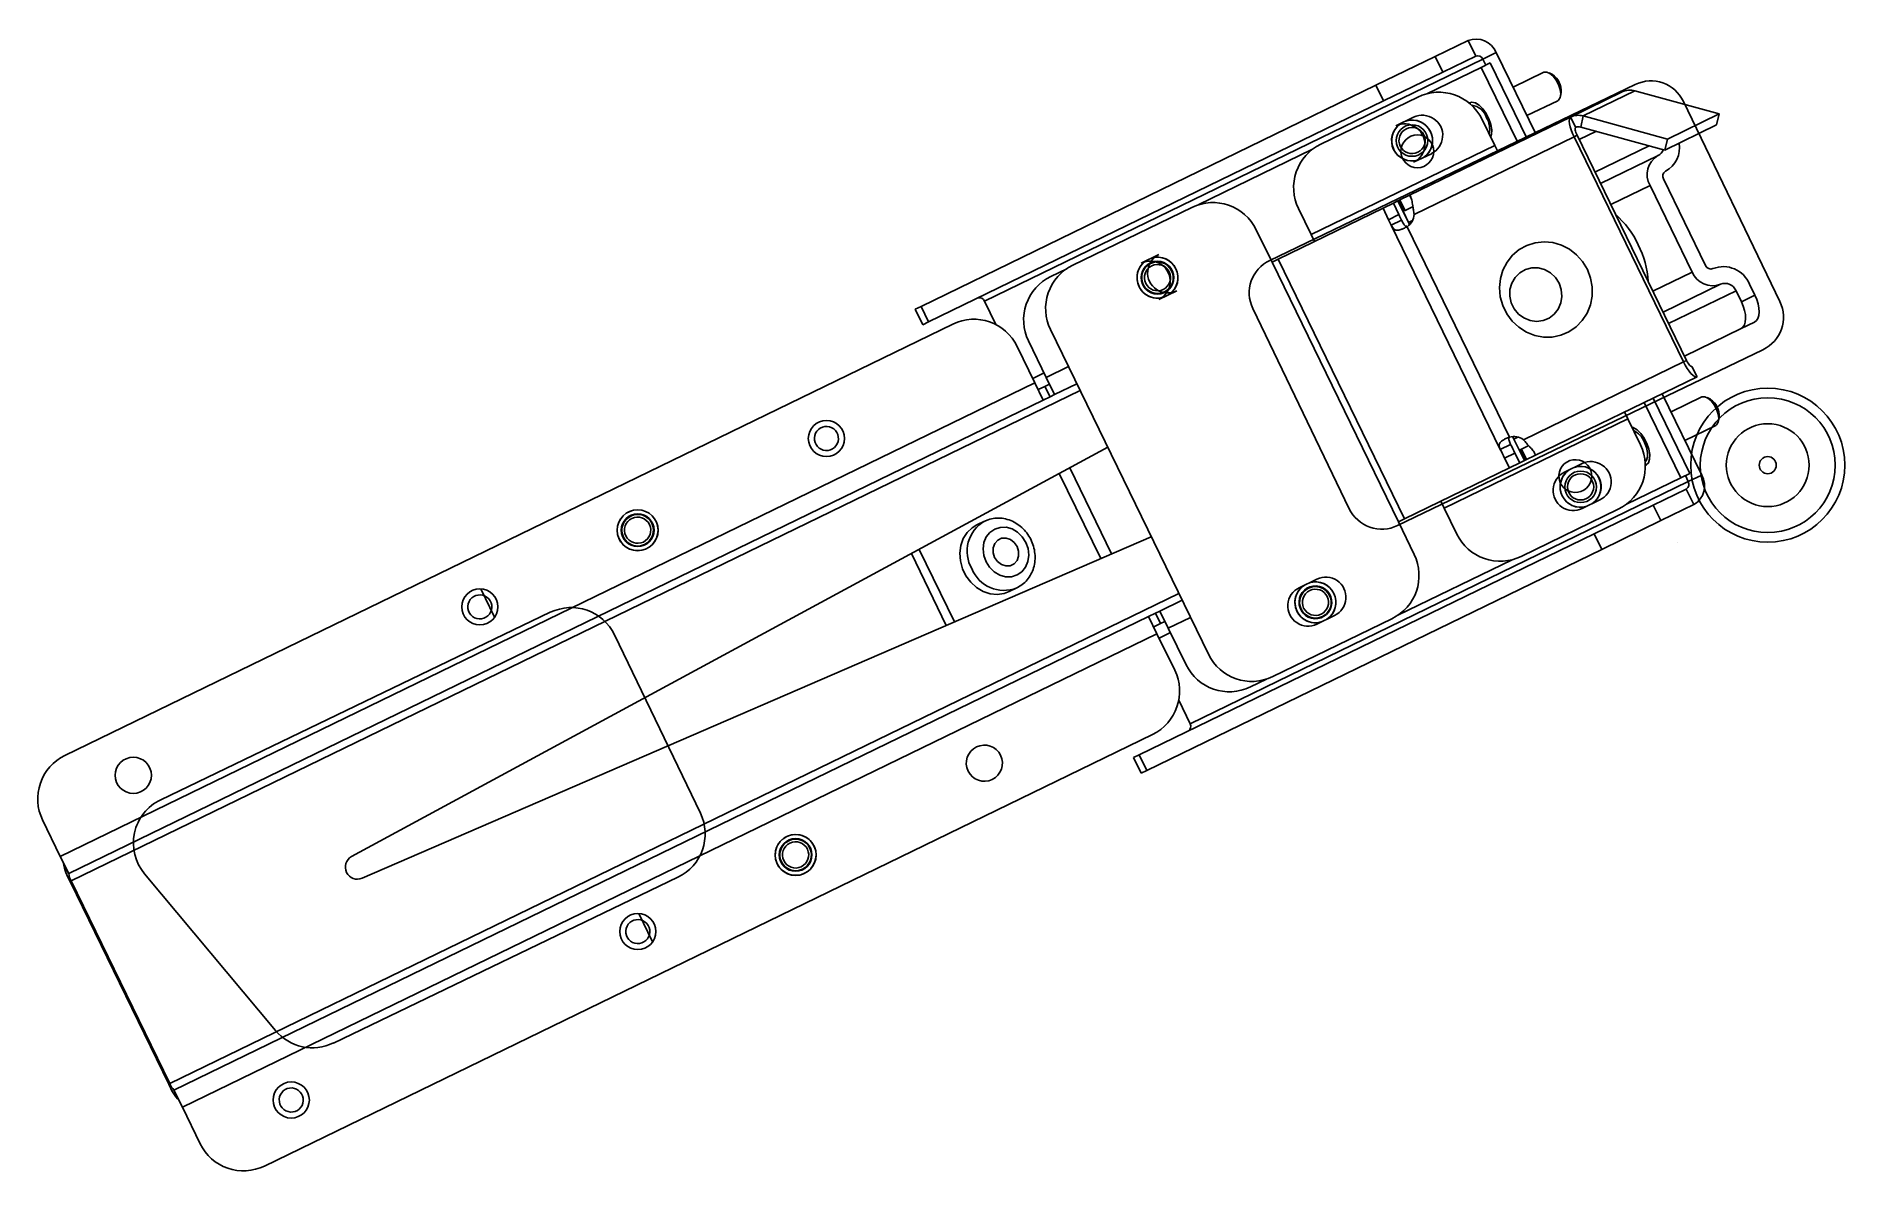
# Model space of a CAD drawing. Extents: x 8.96 to 18.35, y 0.97 to 6.87.
import ezdxf

# ---------------------------------------------------------------- set-up
doc = ezdxf.new("R2010")
doc.units = 0
doc.header["$LTSCALE"] = 5
doc.header["$MEASUREMENT"] = 0
doc.layers.add('Z0_LOWERTHIRD', color=4, linetype='Continuous')

msp = doc.modelspace()

# ---------------------------------------------------------------- linework, layer by layer
at = {"layer": 'Z0_LOWERTHIRD', "color": 4, "linetype": 'Continuous', "lineweight": 25}
for p, q in [((15.9165, 6.6123), (16.2236, 6.7616)), ((16.2236, 6.7616), (16.395, 6.845)), ((16.2236, 6.7616), (16.263, 6.6807)), ((16.263, 6.6807), (16.4343, 6.764)), ((16.4343, 6.764), (16.395, 6.845)), ((16.5409, 6.7825), (16.4708, 6.7484)), ((16.5409, 6.7825), (16.7464, 6.3598)), ((13.8853, 5.4912), (16.4708, 6.7484)), ((16.263, 6.6807), (15.9559, 6.5314)), ((16.4631, 6.7057), (16.1805, 6.5683)), ((16.5099, 6.7285), (16.4631, 6.7057)), ((16.6533, 6.3145), (16.4631, 6.7057)), ((16.4708, 6.7484), (16.4861, 6.7169)), ((16.7001, 6.3372), (16.5099, 6.7285)), ((16.7883, 6.6798), (16.6286, 6.6022)), ((16.7894, 6.6803), (16.7883, 6.6798)), ((16.8035, 6.6814), (16.7894, 6.6803)), ((16.82, 6.6744), (16.8035, 6.6814)), ((16.8325, 6.6677), (16.8162, 6.6767)), ((16.8368, 6.66), (16.82, 6.6744)), ((13.5558, 5.4644), (15.9165, 6.6123)), ((15.9559, 6.5314), (15.9165, 6.6123)), ((16.8523, 6.6397), (16.8368, 6.66)), ((16.8648, 6.6158), (16.8523, 6.6397)), ((16.8728, 6.5908), (16.8648, 6.6158)), ((16.8756, 6.5675), (16.8728, 6.5908)), ((16.8748, 6.5562), (16.8778, 6.5746)), ((16.9272, 6.4477), (17.195, 6.5779)), ((16.9922, 6.4533), (17.2605, 6.5837)), ((17.698, 6.4638), (17.2605, 6.5837)), ((13.5951, 5.3835), (15.9559, 6.5314)), ((16.1336, 6.551), (15.6299, 6.3062)), ((16.4145, 6.5253), (16.3993, 6.5212)), ((16.4144, 6.525), (16.3995, 6.5211)), ((16.4145, 6.5251), (16.4016, 6.5222)), ((16.4324, 6.521), (16.4144, 6.525)), ((16.4326, 6.5212), (16.4145, 6.5253)), ((16.4326, 6.521), (16.4145, 6.5251)), ((16.4519, 6.509), (16.4324, 6.521)), ((16.452, 6.5092), (16.4326, 6.5212)), ((16.452, 6.5091), (16.4326, 6.521)), ((16.4711, 6.4901), (16.4519, 6.509)), ((16.4713, 6.4903), (16.452, 6.5092)), ((16.4712, 6.4902), (16.452, 6.5091)), ((16.4885, 6.4659), (16.4711, 6.4901)), ((16.4887, 6.466), (16.4712, 6.4902)), ((16.4887, 6.466), (16.4713, 6.4903)), ((16.7003, 6.4547), (16.8601, 6.5323)), ((16.8601, 6.5323), (16.8648, 6.5355)), ((16.8648, 6.5355), (16.8728, 6.5484)), ((16.8728, 6.5484), (16.8756, 6.5675)), ((16.0201, 6.4014), (16.1123, 6.4462)), ((16.9272, 6.4477), (16.0909, 6.0411)), ((16.5333, 6.3006), (16.4677, 6.4355)), ((16.5028, 6.4382), (16.4885, 6.4659)), ((16.5029, 6.4383), (16.4887, 6.466)), ((16.503, 6.4383), (16.4887, 6.466)), ((16.5127, 6.4094), (16.5028, 6.4382)), ((16.5129, 6.4095), (16.5029, 6.4383)), ((16.513, 6.4095), (16.503, 6.4383)), ((16.5175, 6.3818), (16.5127, 6.4094)), ((16.5177, 6.3818), (16.5129, 6.4095)), ((16.5178, 6.3818), (16.513, 6.4095)), ((16.92, 6.4254), (16.9205, 6.4359)), ((16.9214, 6.4123), (16.92, 6.4254)), ((16.9205, 6.4359), (16.9229, 6.4435)), ((16.9248, 6.3971), (16.9214, 6.4123)), ((16.9229, 6.4435), (16.9272, 6.4477)), ((16.9299, 6.3804), (16.9248, 6.3971)), ((16.9534, 6.3937), (16.9272, 6.4477)), ((16.9505, 6.3848), (16.9507, 6.389)), ((16.9511, 6.3796), (16.9505, 6.3848)), ((16.9507, 6.389), (16.9517, 6.392)), ((16.9517, 6.392), (16.9534, 6.3937)), ((16.9792, 6.3958), (16.9922, 6.4533)), ((16.9792, 6.3958), (17.4166, 6.2759)), ((16.9922, 6.4533), (17.4297, 6.3333)), ((17.4166, 6.2759), (17.6849, 6.4063)), ((17.4297, 6.3333), (17.698, 6.4638)), ((17.698, 6.4638), (17.6849, 6.4063)), ((16.5333, 6.3006), (15.58, 5.8371)), ((16.9446, 6.345), (16.1149, 5.9415)), ((16.5127, 6.343), (16.5168, 6.3575)), ((16.5128, 6.3429), (16.5169, 6.3576)), ((16.5129, 6.3427), (16.517, 6.3575)), ((16.5168, 6.3575), (16.5175, 6.3818)), ((16.5169, 6.3576), (16.5177, 6.3818)), ((16.517, 6.3575), (16.5178, 6.3818)), ((16.5508, 6.2647), (16.5333, 6.3006)), ((16.9366, 6.3628), (16.9299, 6.3804)), ((16.9446, 6.345), (16.9366, 6.3628)), ((16.9604, 6.3526), (16.9446, 6.345)), ((17.5131, 5.1758), (16.9446, 6.345)), ((16.9525, 6.3735), (16.9511, 6.3796)), ((16.9545, 6.3668), (16.9525, 6.3735)), ((16.9572, 6.3598), (16.9545, 6.3668)), ((16.9604, 6.3526), (16.9572, 6.3598)), ((17.5289, 5.1835), (16.9604, 6.3526)), ((17.0605, 6.3735), (16.9713, 6.3302)), ((17.0534, 6.1613), (17.3351, 6.2982)), ((17.4297, 6.3333), (17.4166, 6.2759)), ((14.9938, 5.9913), (15.5874, 6.2799)), ((16.2041, 6.2573), (16.1119, 6.2125)), ((17.0823, 6.102), (17.3806, 6.247)), ((17.3806, 6.247), (17.3807, 6.2471)), ((17.6279, 5.6764), (17.4092, 6.1261)), ((17.4199, 6.166), (17.4201, 6.1661)), ((16.031, 6.0119), (16.0075, 6.0005)), ((16.031, 6.0119), (16.0312, 6.012)), ((16.031, 6.0119), (16.091, 5.8886)), ((16.0351, 6.0139), (16.0312, 6.012)), ((16.0911, 5.8887), (16.0312, 6.012)), ((16.0413, 6.0169), (16.0351, 6.0139)), ((16.0613, 5.96), (16.0351, 6.0139)), ((16.0909, 6.0411), (16.0413, 6.0169)), ((16.0675, 5.963), (16.0413, 6.0169)), ((16.1025, 6.0174), (16.0909, 6.0411)), ((17.3391, 6.092), (17.1353, 5.9929)), ((17.5578, 5.6423), (17.3391, 6.092)), ((14.961, 5.9782), (14.3427, 5.6775)), ((15.4089, 5.7095), (15.9536, 5.9743)), ((15.5144, 5.972), (15.58, 5.8371)), ((15.9536, 5.9743), (16.0075, 6.0005)), ((15.9536, 5.9743), (15.9822, 5.9144)), ((15.9822, 5.9144), (16.0361, 5.9406)), ((16.0075, 6.0005), (16.0361, 5.9406)), ((16.0613, 5.96), (16.0574, 5.958)), ((16.0675, 5.963), (16.0613, 5.96)), ((16.1095, 5.9834), (16.0675, 5.963)), ((15.3772, 5.694), (15.2952, 5.8626)), ((15.58, 5.8371), (15.5975, 5.8011)), ((15.9954, 5.8856), (16.5616, 4.7211)), ((15.9956, 5.8855), (16.0495, 5.9117)), ((16.609, 4.7853), (16.0779, 5.8778)), ((16.0858, 5.8996), (16.1059, 5.9094)), ((14.7906, 5.7341), (14.6984, 5.6892)), ((16.5969, 5.6939), (16.6254, 5.7297)), ((16.6254, 5.7297), (16.6603, 5.7591)), ((16.6603, 5.7591), (16.7001, 5.781)), ((16.7001, 5.781), (16.7435, 5.7946)), ((16.7435, 5.7946), (16.7889, 5.7994)), ((16.7889, 5.7994), (16.8347, 5.7952)), ((16.8347, 5.7952), (16.8792, 5.7822)), ((16.8792, 5.7822), (16.9208, 5.7609)), ((16.9208, 5.7609), (16.958, 5.732)), ((16.958, 5.732), (16.9895, 5.6966)), ((17.2308, 5.7965), (17.2455, 5.7685)), ((17.2455, 5.7685), (17.2585, 5.7397)), ((14.2286, 5.6192), (14.3121, 5.6599)), ((15.4089, 5.7095), (15.3772, 5.694)), ((15.3772, 5.694), (16.0331, 4.345)), ((16.0649, 4.3605), (15.4089, 5.7095)), ((16.5625, 5.6082), (16.5756, 5.6529)), ((16.5756, 5.6529), (16.5969, 5.6939)), ((16.639, 5.615), (16.6631, 5.6388)), ((16.6631, 5.6388), (16.6923, 5.6555)), ((16.6923, 5.6555), (16.725, 5.664)), ((16.725, 5.664), (16.759, 5.6638)), ((16.759, 5.6638), (16.7921, 5.655)), ((16.7921, 5.655), (16.8224, 5.638)), ((16.8224, 5.638), (16.8478, 5.614)), ((16.9895, 5.6966), (17.0141, 5.656)), ((17.0141, 5.656), (17.0309, 5.6115)), ((17.354, 5.5432), (17.5578, 5.6423)), ((17.6659, 5.6602), (17.6661, 5.6603)), ((14.7903, 5.5004), (14.8824, 5.5452)), ((16.5579, 5.5615), (16.5625, 5.6082)), ((16.562, 5.5145), (16.5579, 5.5615)), ((16.6111, 5.5175), (16.6122, 5.5524)), ((16.6122, 5.5524), (16.6217, 5.5856)), ((16.6217, 5.5856), (16.639, 5.615)), ((16.8478, 5.614), (16.8669, 5.5844)), ((16.8669, 5.5844), (16.8784, 5.5511)), ((16.8784, 5.5511), (16.8816, 5.5163)), ((17.0309, 5.6115), (17.0393, 5.5649)), ((17.0393, 5.5649), (17.039, 5.5178)), ((17.7052, 5.5792), (17.407, 5.4342)), ((17.7857, 5.545), (17.4358, 5.3748)), ((17.7052, 5.5792), (17.7054, 5.5793)), ((17.8131, 5.4885), (17.7857, 5.545)), ((17.8832, 5.5226), (17.8558, 5.579)), ((13.5257, 5.4498), (13.5558, 5.4644)), ((13.5257, 5.4498), (13.565, 5.3689)), ((13.5558, 5.4644), (13.5951, 5.3835)), ((13.8853, 5.4912), (13.9445, 5.3695)), ((16.5746, 5.4687), (16.562, 5.5145)), ((16.5954, 5.426), (16.5746, 5.4687)), ((16.6185, 5.4832), (16.6111, 5.5175)), ((16.6339, 5.4515), (16.6185, 5.4832)), ((16.6563, 5.4245), (16.6339, 5.4515)), ((16.8627, 5.4505), (16.8418, 5.4236)), ((16.8762, 5.482), (16.8627, 5.4505)), ((16.8816, 5.5163), (16.8762, 5.482)), ((17.0301, 5.4719), (17.0128, 5.4289)), ((17.039, 5.5178), (17.0301, 5.4719)), ((17.8131, 5.4885), (17.8832, 5.5226)), ((17.8227, 5.4661), (17.8131, 5.4885)), ((17.8298, 5.4434), (17.8227, 5.4661)), ((17.8832, 5.5226), (17.8928, 5.5001)), ((17.8928, 5.5001), (17.8999, 5.4775)), ((17.8999, 5.4775), (17.9041, 5.4555)), ((17.9041, 5.4555), (17.9054, 5.4351)), ((9.1114, 3.1311), (13.7205, 5.3722)), ((13.5951, 5.3835), (13.565, 5.3689)), ((16.6236, 5.3878), (16.5954, 5.426)), ((16.658, 5.3555), (16.6236, 5.3878)), ((16.6844, 5.4039), (16.6563, 5.4245)), ((16.6976, 5.3303), (16.658, 5.3555)), ((16.7164, 5.3908), (16.6844, 5.4039)), ((16.7502, 5.3863), (16.7164, 5.3908)), ((16.7838, 5.3905), (16.7502, 5.3863)), ((16.815, 5.4032), (16.7838, 5.3905)), ((16.8418, 5.4236), (16.815, 5.4032)), ((16.956, 5.3576), (16.9185, 5.3318)), ((16.9878, 5.3903), (16.956, 5.3576)), ((17.0128, 5.4289), (16.9878, 5.3903)), ((17.8817, 5.3829), (17.8116, 5.3488)), ((17.8116, 5.3488), (17.8215, 5.3563)), ((17.8215, 5.3563), (17.8289, 5.3678)), ((17.8289, 5.3678), (17.8336, 5.3829)), ((17.834, 5.4215), (17.8298, 5.4434)), ((17.8336, 5.3829), (17.8353, 5.401)), ((17.8353, 5.401), (17.834, 5.4215)), ((17.8916, 5.3903), (17.8817, 5.3829)), ((17.899, 5.4019), (17.8916, 5.3903)), ((17.9037, 5.417), (17.899, 5.4019)), ((17.9054, 5.4351), (17.9037, 5.417)), ((14.2052, 5.0957), (14.1131, 5.2851)), ((14.2272, 5.3434), (15.0471, 3.6571)), ((16.7409, 5.313), (16.6976, 5.3303)), ((16.7862, 5.3044), (16.7409, 5.313)), ((16.832, 5.3048), (16.7862, 5.3044)), ((16.8767, 5.314), (16.832, 5.3048)), ((16.9185, 5.3318), (16.8767, 5.314)), ((17.5179, 5.206), (17.8116, 5.3488)), ((14.0546, 5.2567), (14.1467, 5.0672)), ((16.6823, 4.7719), (17.5131, 5.1758)), ((17.5289, 5.1835), (17.5131, 5.1758)), ((17.5221, 5.1585), (17.5131, 5.1758)), ((17.5325, 5.1766), (17.5289, 5.1835)), ((17.5364, 5.1701), (17.5325, 5.1766)), ((17.5404, 5.1644), (17.5364, 5.1701)), ((17.5443, 5.1596), (17.5404, 5.1644)), ((14.1355, 5.0903), (14.194, 5.1187)), ((14.2052, 5.0957), (14.3204, 5.1517)), ((14.2052, 5.0957), (14.2486, 5.0063)), ((16.7418, 4.6896), (17.5831, 5.0987)), ((17.5318, 5.1424), (17.5221, 5.1585)), ((17.5418, 5.128), (17.5318, 5.1424)), ((17.5517, 5.116), (17.5418, 5.128)), ((17.5481, 5.1559), (17.5443, 5.1596)), ((17.5515, 5.1534), (17.5481, 5.1559)), ((17.5545, 5.1524), (17.5515, 5.1534)), ((17.5611, 5.1068), (17.5517, 5.116)), ((17.5569, 5.1527), (17.5545, 5.1524)), ((17.5569, 5.1527), (17.5831, 5.0987)), ((17.5697, 5.1007), (17.5611, 5.1068)), ((17.5772, 5.0979), (17.5697, 5.1007)), ((17.5831, 5.0987), (17.5772, 5.0979)), ((9.088, 2.6075), (14.1467, 5.0672)), ((9.1315, 2.5182), (14.1902, 4.9779)), ((14.3811, 5.0269), (9.1448, 2.4809)), ((14.1902, 4.9779), (14.1467, 5.0672)), ((14.1989, 5.0488), (14.1639, 5.0318)), ((14.2251, 4.9948), (14.1902, 4.9779)), ((14.1989, 5.0488), (14.2224, 5.0603)), ((14.2251, 4.9948), (14.1989, 5.0488)), ((14.2486, 5.0063), (14.2251, 4.9948)), ((14.2486, 5.0063), (14.3639, 5.0623)), ((17.356, 4.9883), (17.5462, 4.5971)), ((17.4024, 5.0108), (17.6079, 4.5881)), ((17.6082, 4.9936), (17.4485, 4.9159)), ((17.6093, 4.9941), (17.6082, 4.9936)), ((17.6234, 4.9952), (17.6093, 4.9941)), ((17.6399, 4.9882), (17.6234, 4.9952)), ((17.6524, 4.9815), (17.6361, 4.9904)), ((17.6567, 4.9737), (17.6399, 4.9882)), ((17.2242, 4.8797), (17.2067, 4.9157)), ((17.3093, 4.9655), (17.4995, 4.5743)), ((17.6722, 4.9535), (17.6567, 4.9737)), ((17.6847, 4.9296), (17.6722, 4.9535)), ((17.6927, 4.9046), (17.6847, 4.9296)), ((17.6955, 4.8813), (17.6927, 4.9046)), ((17.6947, 4.87), (17.6977, 4.8883)), ((16.2709, 4.4162), (17.2242, 4.8797)), ((16.626, 4.7884), (16.687, 4.663)), ((16.6871, 4.663), (16.6261, 4.7884)), ((17.2242, 4.8797), (17.2898, 4.7448)), ((17.2525, 4.835), (17.2446, 4.8377)), ((17.2525, 4.8348), (17.2447, 4.8375)), ((17.2523, 4.8347), (17.2448, 4.8373)), ((17.2718, 4.8228), (17.2523, 4.8347)), ((17.2719, 4.823), (17.2525, 4.835)), ((17.2719, 4.8228), (17.2525, 4.8348)), ((17.291, 4.8039), (17.2718, 4.8228)), ((17.2912, 4.8041), (17.2719, 4.823)), ((17.2911, 4.804), (17.2719, 4.8228)), ((17.3084, 4.7797), (17.291, 4.8039)), ((17.3086, 4.7797), (17.2911, 4.804)), ((17.3086, 4.7798), (17.2912, 4.8041)), ((17.5202, 4.7684), (17.68, 4.8461)), ((17.68, 4.8461), (17.6847, 4.8493)), ((17.6847, 4.8493), (17.6927, 4.8622)), ((17.6927, 4.8622), (17.6955, 4.8813)), ((14.5242, 4.7327), (10.5999, 2.6066)), ((16.6155, 4.7475), (16.5616, 4.7213)), ((16.6382, 4.7027), (16.5844, 4.6765)), ((16.6324, 4.7754), (16.6535, 4.7857)), ((16.6382, 4.7027), (16.6632, 4.6514)), ((16.6647, 4.7189), (16.6608, 4.717)), ((16.6647, 4.7189), (16.6721, 4.7225)), ((16.6909, 4.6649), (16.6647, 4.7189)), ((16.6721, 4.7225), (16.7106, 4.7411)), ((16.6984, 4.6685), (16.6721, 4.7225)), ((17.3227, 4.752), (17.3084, 4.7797)), ((17.3229, 4.7521), (17.3086, 4.7798)), ((17.3228, 4.7521), (17.3086, 4.7797)), ((17.3108, 4.7578), (17.3212, 4.7311)), ((17.3212, 4.7311), (17.3266, 4.705)), ((17.3326, 4.7232), (17.3227, 4.752)), ((17.3328, 4.7233), (17.3228, 4.7521)), ((17.3329, 4.7232), (17.3229, 4.7521)), ((17.3266, 4.705), (17.3263, 4.6821)), ((17.3374, 4.6955), (17.3326, 4.7232)), ((17.3376, 4.6956), (17.3328, 4.7233)), ((17.3377, 4.6955), (17.3329, 4.7232)), ((17.3367, 4.6713), (17.3374, 4.6955)), ((17.3368, 4.6714), (17.3376, 4.6956)), ((17.3369, 4.6712), (17.3377, 4.6955)), ((14.3273, 4.626), (14.5447, 4.1789)), ((16.6093, 4.6252), (16.0649, 4.3605)), ((16.5844, 4.6765), (16.6093, 4.6252)), ((16.6632, 4.6514), (16.6093, 4.6252)), ((16.6632, 4.6514), (16.687, 4.663)), ((16.6871, 4.663), (16.687, 4.663)), ((16.6909, 4.6649), (16.6871, 4.663)), ((16.6909, 4.6649), (16.6984, 4.6685)), ((16.6984, 4.6685), (16.7418, 4.6896)), ((16.9868, 4.6475), (16.8947, 4.6027)), ((17.3205, 4.6647), (17.314, 4.6572)), ((17.315, 4.6383), (17.3193, 4.6404)), ((17.315, 4.6381), (17.3195, 4.6403)), ((17.3172, 4.6392), (17.3194, 4.6405)), ((17.3193, 4.6404), (17.3305, 4.6524)), ((17.3194, 4.6405), (17.3306, 4.6525)), ((17.3195, 4.6403), (17.3307, 4.6523)), ((17.3263, 4.6821), (17.3205, 4.6647)), ((17.3305, 4.6524), (17.3367, 4.6713)), ((17.3306, 4.6525), (17.3368, 4.6714)), ((17.3307, 4.6523), (17.3369, 4.6712)), ((14.2732, 4.5967), (14.4883, 4.1544)), ((14.9522, 3.2969), (17.5378, 4.554)), ((17.4995, 4.5743), (17.2168, 4.4369)), ((17.5275, 4.5157), (17.3562, 4.4324)), ((17.5462, 4.5971), (17.4995, 4.5743)), ((17.5225, 4.5855), (17.5378, 4.554)), ((17.5669, 4.4348), (17.5275, 4.5157)), ((17.5378, 4.554), (17.6079, 4.5881)), ((16.2534, 4.4522), (16.2709, 4.4162)), ((16.3365, 4.2813), (16.2709, 4.4162)), ((16.9865, 4.4139), (17.0787, 4.4587)), ((17.0491, 4.2831), (17.3562, 4.4324)), ((17.3562, 4.4324), (17.3956, 4.3514)), ((17.5669, 4.4348), (17.3956, 4.3514)), ((13.8212, 4.3147), (13.8444, 4.3288)), ((13.8848, 4.3485), (13.8448, 4.329)), ((16.0331, 4.345), (16.0649, 4.3605)), ((16.1151, 4.1764), (16.0331, 4.345)), ((17.1743, 4.4107), (16.6707, 4.1658)), ((17.3956, 4.3514), (17.0884, 4.2021)), ((10.6545, 2.4943), (14.7502, 4.2678)), ((13.7618, 4.2218), (13.7747, 4.2581)), ((13.7747, 4.2581), (13.7949, 4.2895)), ((13.7949, 4.2895), (13.8212, 4.3147)), ((13.8821, 4.2373), (13.8777, 4.2046)), ((13.8942, 4.2666), (13.8821, 4.2373)), ((13.9133, 4.2906), (13.8942, 4.2666)), ((13.9381, 4.3076), (13.9133, 4.2906)), ((13.9384, 4.2327), (13.9302, 4.2101)), ((13.9667, 4.3166), (13.9381, 4.3076)), ((13.9536, 4.25), (13.9384, 4.2327)), ((13.9738, 4.2598), (13.9536, 4.25)), ((13.9974, 4.3168), (13.9667, 4.3166)), ((13.9968, 4.2611), (13.9738, 4.2598)), ((14.0197, 4.2536), (13.9968, 4.2611)), ((14.028, 4.3082), (13.9974, 4.3168)), ((14.0397, 4.2382), (14.0197, 4.2536)), ((14.0564, 4.2915), (14.028, 4.3082)), ((14.0544, 4.2169), (14.0397, 4.2382)), ((14.0807, 4.2678), (14.0564, 4.2915)), ((14.0992, 4.2387), (14.0807, 4.2678)), ((14.1107, 4.2061), (14.0992, 4.2387)), ((14.6883, 3.1352), (17.0491, 4.2831)), ((17.0884, 4.2021), (17.0491, 4.2831)), ((13.5053, 4.1807), (13.6868, 3.8074)), ((13.5453, 4.2023), (13.7286, 3.8255)), ((13.7567, 4.1825), (13.7618, 4.2218)), ((13.7596, 4.1419), (13.7567, 4.1825)), ((13.7704, 4.1019), (13.7596, 4.1419)), ((13.8777, 4.2046), (13.8813, 4.1709)), ((13.8813, 4.1709), (13.8928, 4.1383)), ((13.8928, 4.1383), (13.9113, 4.1092)), ((13.9302, 4.2101), (13.9299, 4.1849)), ((13.9299, 4.1849), (13.9376, 4.1601)), ((13.9376, 4.1601), (13.9523, 4.1387)), ((13.9523, 4.1387), (13.9723, 4.1234)), ((14.0384, 4.127), (14.0536, 4.1443)), ((14.0536, 4.1443), (14.0618, 4.1669)), ((14.0621, 4.1921), (14.0544, 4.2169)), ((14.0618, 4.1669), (14.0621, 4.1921)), ((14.0978, 4.1104), (14.1099, 4.1397)), ((14.1099, 4.1397), (14.1143, 4.1724)), ((14.1143, 4.1724), (14.1107, 4.2061)), ((14.7277, 3.0543), (17.0884, 4.2021)), ((16.0302, 3.8599), (16.6237, 4.1485)), ((13.7886, 4.0645), (13.7704, 4.1019)), ((13.8133, 4.0313), (13.7886, 4.0645)), ((13.9113, 4.1092), (13.9356, 4.0855)), ((13.9356, 4.0855), (13.964, 4.0687)), ((13.964, 4.0687), (13.9946, 4.0602)), ((13.9723, 4.1234), (13.9952, 4.1159)), ((13.9946, 4.0602), (14.0253, 4.0604)), ((13.9952, 4.1159), (14.0182, 4.1171)), ((14.0182, 4.1171), (14.0384, 4.127)), ((14.0253, 4.0604), (14.0539, 4.0693)), ((14.0539, 4.0693), (14.0787, 4.0864)), ((14.0787, 4.0864), (14.0978, 4.1104)), ((15.6105, 4.0478), (15.5183, 4.003)), ((14.8933, 3.9736), (9.6569, 1.4275)), ((11.3424, 3.8496), (11.2708, 3.9969)), ((13.8435, 4.004), (13.8133, 4.0313)), ((13.8776, 3.9837), (13.8435, 4.004)), ((13.9141, 3.9715), (13.8776, 3.9837)), ((13.9513, 3.9679), (13.9141, 3.9715)), ((13.9874, 3.9731), (13.9513, 3.9679)), ((14.0127, 3.9826), (13.9874, 3.9731)), ((14.0132, 3.9828), (14.0532, 4.0022)), ((9.6781, 1.394), (14.7368, 3.8537)), ((14.7717, 3.8707), (14.7368, 3.8537)), ((14.7368, 3.8537), (14.7802, 3.7643)), ((14.7952, 3.8821), (14.7717, 3.8707)), ((14.7717, 3.8707), (14.7979, 3.8167)), ((14.7952, 3.8821), (14.9105, 3.9382)), ((14.8387, 3.7928), (14.7952, 3.8821)), ((15.6102, 3.8141), (15.7023, 3.859)), ((9.7215, 1.3046), (14.7802, 3.7643)), ((14.7979, 3.8167), (14.763, 3.7998)), ((14.8723, 3.5749), (14.7802, 3.7643)), ((14.7914, 3.7413), (14.8499, 3.7697)), ((14.7979, 3.8167), (14.8215, 3.8282)), ((14.8387, 3.7928), (14.9539, 3.8488)), ((14.8387, 3.7928), (14.9308, 3.6033)), ((15.3813, 3.5416), (15.9996, 3.8423)), ((15.2649, 3.4878), (15.3485, 3.5284)), ((14.893, 3.4186), (14.9522, 3.2969)), ((10.1478, 0.9997), (14.7568, 3.2408)), ((14.6582, 3.1205), (14.6883, 3.1352)), ((14.6582, 3.1205), (14.6976, 3.0396)), ((14.6883, 3.1352), (14.7277, 3.0543)), ((14.7277, 3.0543), (14.6976, 3.0396)), ((9.088, 2.6075), (8.9959, 2.797)), ((9.088, 2.6075), (9.1315, 2.5182)), ((9.1052, 2.5721), (9.1052, 2.5721)), ((9.1314, 2.5181), (9.1052, 2.5721)), ((9.1315, 2.5182), (9.1314, 2.5181)), ((9.1448, 2.4809), (9.1389, 2.478)), ((9.6511, 1.4247), (9.1389, 2.478)), ((9.6569, 1.4275), (9.1448, 2.4809)), ((12.1623, 2.1634), (12.0907, 2.3107)), ((9.6569, 1.4275), (9.6511, 1.4247)), ((9.6781, 1.394), (9.678, 1.394)), ((9.678, 1.394), (9.7042, 1.34)), ((9.7215, 1.3046), (9.6781, 1.394)), ((9.7043, 1.3401), (9.7042, 1.34)), ((9.7215, 1.3046), (9.8136, 1.1152))]:
    msp.add_line(p, q, dxfattribs=at)
at = {"layer": 'Z0_LOWERTHIRD', "color": 5, "linetype": 'Continuous', "lineweight": 25}
for p, q in [((17.2621, 6.6164), (15.3653, 5.7032)), ((18.0129, 5.4892), (17.5124, 6.5288)), ((15.2777, 5.4529), (15.7782, 4.4133)), ((16.0285, 4.3257), (17.9253, 5.239)), ((11.6308, 3.8753), (9.6092, 2.9019)), ((12.4101, 2.833), (11.9645, 3.7585)), ((10.2052, 1.7035), (9.5258, 2.5164)), ((10.5055, 1.6385), (12.2933, 2.4993))]:
    msp.add_line(p, q, dxfattribs=at)
at = {"layer": 'Z0_LOWERTHIRD', "color": 4, "linetype": 'Continuous', "lineweight": 5}
msp.add_line((17.4801, 4.2375), (17.4801, 4.2375), dxfattribs=at)
msp.add_line((17.4801, 4.2375), (17.4801, 4.2375), dxfattribs=at)
at = {"layer": 'Z0_LOWERTHIRD', "color": 4, "linetype": 'Continuous', "lineweight": 25}
for centre, radius in [((16.1042, 6.3255), 0.082), ((13.0643, 4.7779), 0.0938), ((16.9788, 4.5269), 0.082), ((16.9788, 4.5269), 0.068), ((12.0846, 4.3016), 0.1065), ((12.0846, 4.3016), 0.106), ((11.2656, 3.9033), 0.0938), ((9.467, 3.0288), 0.0938), ((12.9045, 2.6153), 0.1065), ((12.0855, 2.2171), 0.0938), ((10.2869, 1.3425), 0.0938)]:
    msp.add_circle(centre, radius, dxfattribs=at)
at = {"layer": 'Z0_LOWERTHIRD', "color": 5, "linetype": 'Continuous', "lineweight": 25}
for centre, radius in [((16.1316, 6.2693), 0.085), ((14.7826, 5.6134), 0.085), ((17.9502, 4.6395), 0.0445), ((17.9502, 4.6395), 0.0445), ((12.0846, 4.3016), 0.085), ((12.9045, 2.6153), 0.085)]:
    msp.add_circle(centre, radius, dxfattribs=at)
at = {"layer": 'Z0_LOWERTHIRD', "color": 2, "linetype": 'Continuous', "lineweight": 25}
for radius in [0.4, 0.215]:
    msp.add_circle((17.9502, 4.6395), radius, dxfattribs=at)
at = {"layer": 'Z0_LOWERTHIRD', "color": 6, "linetype": 'Continuous', "lineweight": 25}
msp.add_circle((17.9502, 4.6395), 0.35, dxfattribs=at)
at = {"layer": 'Z0_LOWERTHIRD', "color": 5, "linetype": 'Continuous', "lineweight": 25}
for centre, radius, start, end in [((17.3435, 6.4475), 0.1875, 25.70934, 115.70934), ((15.4466, 5.5342), 0.1875, 115.70934, -154.29066), ((17.844, 5.4079), 0.1875, -64.29066, 25.70934), ((15.9472, 4.4946), 0.1875, -154.29066, -64.29066), ((11.7392, 3.65), 0.25, 25.70922, 115.70922), ((9.7176, 2.6767), 0.25, 115.70922, -140.11043), ((12.1848, 2.7245), 0.25, -64.29078, 25.70922), ((10.3971, 1.8638), 0.25, -140.11043, -64.29078)]:
    msp.add_arc(centre, radius, start, end, dxfattribs=at)
at = {"layer": 'Z0_LOWERTHIRD', "color": 4, "linetype": 'Continuous', "lineweight": 25}
for centre, start, end in [((14.4521, 5.4527), 115.93019, -154.06933), ((17.065, 4.6355), -64.06942, 25.93028), ((16.5613, 4.3906), -154.0696, -64.06955), ((15.1556, 3.7127), -154.06957, -64.06957), ((15.272, 3.7665), -154.06934, -64.06957), ((10.0385, 1.2245), -154.06989, -64.06925)]:
    msp.add_arc(centre, 0.25, start, end, dxfattribs=at)
for centre, major_axis, start_param, end_param in [((16.4364, 6.74), (0.1045, 0.0425), 0, 1.560525), ((16.4447, 6.7378), (0.0261, 0.0106), 0, 1.560466), ((16.7799, 6.5845), (0.0979, -0.01), 0, 1.107818), ((16.2429, 6.3262), (-0.1093, 0.2248), 4.712389, 6.28318), ((17.2355, 6.494), (0.025, 0.0898), 0, 0.721327), ((16.4032, 6.4179), (0.0876, 0.0261), 0, 1.166155), ((16.1042, 6.3255), (-0.0866, -0.0619), 4.712389, 7.517903), ((16.1042, 6.3255), (-0.059, 0.0881), 0, 2.866652), ((16.1042, 6.3255), (0.0612, 0.0297), 4.712389, 10.995574), ((16.1042, 6.3255), (0.1052, -0.0133), 0, 2.012069), ((16.1042, 6.3255), (0.0866, 0.0619), 4.712389, 7.517925), ((16.1582, 6.3518), (0.0459, -0.0944), 0, 3.141593), ((16.3869, 6.384), (0.1176, -0.0241), 0, 0.726157), ((16.9672, 6.3635), (0.025, 0.0898), 0, 0.721358), ((16.9692, 6.3599), (-0.0359, 0.01), 4.712389, 5.433891), ((15.7393, 6.0813), (-0.1093, 0.2248), 0, 1.570805), ((16.1042, 6.3255), (0.0881, 0.059), 4.712389, 5.567043), ((17.3547, 6.2868), (0.0654, -0.1207), 0, 1.254608), ((17.4381, 6.1486), (-0.0576, 0.0984), 0, 1.56049), ((17.3568, 6.2946), (0.0475, 0.0239), 4.712389, 5.506865), ((17.4347, 6.1407), (-0.0254, -0.0148), 4.712389, 6.272931), ((15.0704, 5.7533), (-0.1093, 0.2248), 4.712389, 6.28318), ((14.7155, 5.3093), (1.2801, 0.5762), 0, 0.022713), ((14.7694, 5.3355), (1.2801, 0.5762), 0, 0.022713), ((16.0312, 5.9476), (0.0698, 0.0467), 4.712389, 5.621516), ((16.8108, 5.5574), (0.4675, 0.227), 0, 0.382714), ((14.7826, 5.6134), (0.0881, 0.059), 4.712389, 7.579062), ((14.7826, 5.6134), (0.0866, 0.0619), 4.712389, 7.517925), ((16.8111, 5.557), (0.5185, 0.0365), 0, 0.382714), ((14.7826, 5.6134), (-0.0619, 0.0866), 0, 2.805514), ((14.7826, 5.6134), (-0.059, 0.0881), 0, 0.854654), ((14.7826, 5.6134), (0.0737, 0.0359), 4.712389, 10.995574), ((14.7826, 5.6134), (0.0612, 0.0297), 4.712389, 10.995574), ((17.6634, 5.6853), (0.0429, -0.1056), 4.712389, 6.272879), ((17.6551, 5.6875), (-0.0272, -0.0111), 0, 1.560542), ((17.7199, 5.5238), (0.1359, 0.0552), 0, 1.560516), ((14.3379, 5.3944), (-0.1093, 0.2248), 0, 1.570805), ((14.7826, 5.6134), (-0.1052, 0.0133), 0, 2.012038), ((17.7282, 5.5216), (0.0575, 0.0234), 0, 1.560536), ((13.8591, 5.4806), (-0.0106, 0.0261), 4.712389, 6.272943), ((13.8298, 5.1473), (0.2248, 0.1093), 0, 1.570791), ((17.5998, 4.8983), (0.01, 0.0979), 4.712389, 5.820207), ((16.632, 4.7039), (0.0504, 0.068), 0, 0.911864), ((17.1993, 4.7131), (-0.0447, 0.1114), 4.712389, 5.438546), ((15.3007, 4.0543), (1.2837, 0.6222), 0, 0.035247), ((15.3574, 4.082), (1.2808, 0.6207), 0, 0.035327), ((16.9406, 4.5083), (-0.0944, -0.0459), 4.712389, 7.853982), ((16.9788, 4.5269), (-0.0619, 0.0866), 0, 2.805514), ((16.9788, 4.5269), (-0.059, 0.0881), 0, 0.854654), ((16.9788, 4.5269), (0.0881, 0.059), 4.712389, 7.579062), ((16.9788, 4.5269), (0.0619, -0.0866), 0, 2.805536), ((17.0327, 4.5531), (0.0459, -0.0944), 0, 3.141593), ((16.9788, 4.5269), (-0.0133, -0.1052), 4.712389, 6.724427), ((17.5133, 4.54), (0.0142, -0.0243), 0, 1.560353), ((17.5099, 4.5321), (0.0974, 0.057), 4.712389, 6.272886), ((12.0846, 4.3016), (0.0737, 0.0359), 4.712389, 10.995574), ((13.9743, 4.1928), (-0.0891, 0.1559), 0, 1.578379), ((15.8903, 4.0671), (0.1093, -0.2248), 0, 1.570791), ((13.9861, 4.1689), (0.0664, -0.167), 4.712389, 6.2821), ((15.6025, 3.9272), (0.0881, 0.059), 4.712389, 7.579062), ((15.6025, 3.9272), (0.0866, 0.0619), 4.712389, 7.517925), ((15.6564, 3.9534), (0.0459, -0.0944), 0, 3.141593), ((15.5642, 3.9086), (-0.0944, -0.0459), 4.712389, 7.853982), ((15.6025, 3.9272), (-0.0866, -0.0619), 4.712389, 7.517903), ((15.6025, 3.9272), (-0.0881, -0.059), 4.712389, 5.567043), ((15.6025, 3.9272), (-0.0133, -0.1052), 4.712389, 6.724427), ((14.6475, 3.4656), (0.2248, 0.1093), 4.712389, 6.28318), ((14.9277, 3.2829), (0.0142, -0.0243), 0, 1.560441), ((13.8842, 3.0917), (0.0843, 0.041), 4.712389, 10.995574), ((9.2207, 2.9063), (-0.1093, 0.2248), 0, 1.570805), ((12.9045, 2.6153), (0.0612, 0.0297), 4.712389, 10.995574), ((9.3411, 2.6036), (0.0315, -0.2359), 4.712389, 5.135518), ((10.63, 2.5518), (-0.0548, -0.03), 4.712389, 7.756973), ((9.2249, 2.5306), (-0.0934, -0.0125), 0, 0.423202), ((9.8747, 1.5061), (-0.2236, -0.0814), 0, 0.423129), ((9.7455, 1.4598), (-0.0886, -0.0323), 0, 0.423202)]:
    msp.add_ellipse(centre, major_axis=major_axis, ratio=1, start_param=start_param, end_param=end_param, dxfattribs=at)
at = {"layer": 'Z0_LOWERTHIRD', "color": 4, "linetype": 'Continuous', "lineweight": 25, "extrusion": (0, 0, -1)}
for centre, major_axis, start_param, end_param in [((16.066, 6.3069), (0.0944, 0.0459), 4.712389, 7.853982), ((14.8365, 5.6396), (0.0459, -0.0944), 0, 3.141593), ((14.7444, 5.5948), (0.0944, 0.0459), 4.712389, 7.853982)]:
    msp.add_ellipse(centre, major_axis=major_axis, ratio=1, start_param=start_param, end_param=end_param, dxfattribs=at)
at = {"layer": 'Z0_LOWERTHIRD', "color": 5, "linetype": 'Continuous', "lineweight": 25}
msp.add_ellipse((13.0643, 4.7779), major_axis=(0.0624, -0.0038), ratio=1, dxfattribs=at)
for centre, major_axis in [((16.9515, 4.5831), (0.0041, 0.0849)), ((11.2656, 3.9033), (0.0038, 0.0624)), ((15.6025, 3.9272), (0.0041, 0.0849)), ((12.0855, 2.2171), (0.0038, 0.0624)), ((10.2869, 1.3425), (0.0038, 0.0624))]:
    msp.add_ellipse(centre, major_axis=major_axis, ratio=1, start_param=4.712389, end_param=10.995574, dxfattribs=at)
at = {"layer": 'Z0_LOWERTHIRD', "color": 4, "linetype": 'Continuous', "lineweight": 25}
for centre, major_axis in [((12.0846, 4.3016), (0.0297, -0.0612)), ((15.6025, 3.9272), (0.0359, -0.0737)), ((15.6025, 3.9272), (0.0297, -0.0612)), ((12.9045, 2.6153), (0.0464, -0.0953)), ((12.9045, 2.6153), (0.0359, -0.0737))]:
    msp.add_ellipse(centre, major_axis=major_axis, ratio=1, dxfattribs=at)
for points, knots in [([(16.0909, 6.0411), (16.0918, 6.0409), (16.0933, 6.0407), (16.0967, 6.0348), (16.1001, 6.0263), (16.1032, 6.0156), (16.1054, 6.0023), (16.1078, 5.9856), (16.1108, 5.9648), (16.1135, 5.9496), (16.1149, 5.9415)], [0, 0, 0, 0, 0.148994, 0.281429, 0.398041, 0.499918, 0.59916, 0.715052, 0.848475, 1, 1, 1, 1]), ([(16.0779, 5.8778), (16.0718, 5.8748), (16.0603, 5.8691), (16.0421, 5.8618), (16.0244, 5.8573), (16.0065, 5.8652), (15.9995, 5.8782), (15.9956, 5.8855)], [0, 0, 0, 0, 0.151889, 0.285791, 0.50097, 0.719492, 1, 1, 1, 1]), ([(16.0777, 5.8803), (16.0769, 5.8802), (16.0744, 5.88), (16.0705, 5.8815), (16.0657, 5.8853), (16.0579, 5.8947), (16.053, 5.9045), (16.0495, 5.9117)], [0, 0, 0, 0, 0.064265, 0.182494, 0.321973, 0.502958, 1, 1, 1, 1]), ([(16.5616, 4.7213), (16.5587, 4.7282), (16.5536, 4.7404), (16.5596, 4.7582), (16.5743, 4.7686), (16.5915, 4.7777), (16.603, 4.7827), (16.609, 4.7853)], [0, 0, 0, 0, 0.282736, 0.498991, 0.716433, 0.849778, 1, 1, 1, 1]), ([(16.6155, 4.7475), (16.6124, 4.7541), (16.6083, 4.763), (16.6063, 4.7739), (16.6067, 4.7794), (16.6078, 4.7825), (16.6091, 4.7837), (16.6092, 4.7839)], [0, 0, 0, 0, 0.518904, 0.707406, 0.852179, 0.980964, 1, 1, 1, 1]), ([(16.6823, 4.7719), (16.6877, 4.7657), (16.6976, 4.7539), (16.7117, 4.7383), (16.723, 4.7259), (16.7317, 4.7157), (16.7378, 4.7066), (16.7418, 4.6985), (16.7437, 4.692), (16.7424, 4.6904), (16.7418, 4.6896)], [0, 0, 0, 0, 0.151212, 0.284538, 0.40055, 0.500131, 0.601478, 0.717891, 0.850483, 1, 1, 1, 1]), ([(14.0523, 4.002), (14.0622, 4.0074), (14.0824, 4.0185), (14.1073, 4.0433), (14.1273, 4.0728), (14.1409, 4.1065), (14.1478, 4.1429), (14.1476, 4.1808), (14.1402, 4.2186), (14.1259, 4.255), (14.1051, 4.2883), (14.0786, 4.3171), (14.0474, 4.3401), (14.0127, 4.3563), (13.976, 4.3648), (13.9393, 4.365), (13.9085, 4.3593), (13.8918, 4.3509), (13.8857, 4.3478)], [0, 0, 0, 0, 0.060458, 0.122957, 0.185468, 0.248373, 0.311897, 0.376093, 0.440885, 0.506152, 0.571783, 0.637665, 0.703659, 0.76955, 0.835043, 0.89984, 0.963781, 1, 1, 1, 1])]:
    msp.add_open_spline(points, degree=3, knots=knots, dxfattribs=at)

doc.saveas('drawing.dxf')
